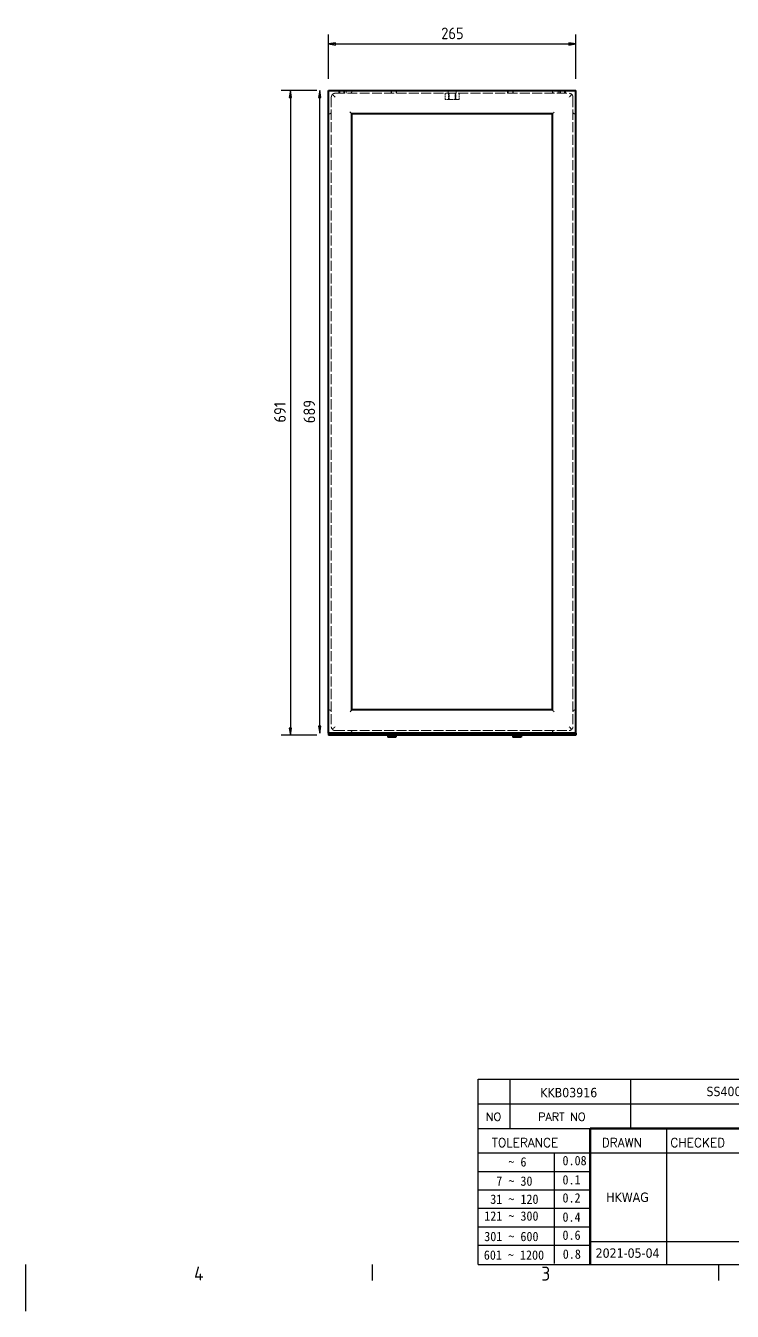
# Model space of a CAD drawing. Header units: millimetres. Extents: x 0 to 2970, y 0 to 2100.
# Drawn here: x 1485 to 2242, y 0 to 1378 of the extents above; entities that cross this region are included whole.
import ezdxf
from ezdxf.enums import TextEntityAlignment as Align

# ---------------------------------------------------------------- set-up
doc = ezdxf.new("R2010")
doc.units = ezdxf.units.MM
doc.header["$LTSCALE"] = 5
doc.linetypes.add('DASHED', pattern=[0.2067, 0.1654, -0.0413])
doc.layers.get('0').update_dxf_attribs({"color": 3, "lineweight": 25})
for name, color, linetype, lineweight in [('가려진 것(ISO)', 2, 'DASHED', 18), ('가시적인 것(ISO)', 3, 'Continuous', 40), ('경계(ISO)', 7, 'Continuous', 25), ('제목(ISO)', 5, 'Continuous', 50), ('치수(ISO)', 2, 'Continuous', 25)]:
    doc.layers.add(name, color=color, linetype=linetype, lineweight=lineweight)
doc.styles.add('HAN_291', font='')
doc.styles.add('RC_284', font='ROMANC.shx')
doc.styles.add('RC_287', font='ROMANC.shx')
doc.styles.add('문자 텍스트_PSTEK_POSCO', font='isocp.shx')
doc.styles.add('치수 텍스트_PSTEK_POSCO', font='isocp.shx')
doc.styles.add('텍스트 스타일198', font='tahoma.ttf')
doc.styles.get('HAN_291').set_extended_font_data('GulimChe')
doc.dimstyles.new('치수_PSTEK_POSCO', dxfattribs={"dimscale": 5, "dimtxt": 2.5, "dimasz": 1.5, "dimexe": 2, "dimexo": 2.5, "dimgap": 1, "dimtad": 1, "dimrnd": 1e-08, "dimdsep": 46, "dimtxsty": '치수 텍스트_PSTEK_POSCO', "dimblk": 'Filled-1', "dimcen": 0.09, "dimdle": 10, "dimclrd": 7, "dimclre": 7, "dimclrt": 2, "dimadec": 1, "dimazin": 2, "dimtfac": 1, "dimtmove": 0, "dimatfit": 3, "dimfxl": 0, "dimtolj": 1, "dimlwd": -1, "dimlwe": -1, "dimarcsym": 0})

# ---------------------------------------------------------------- blocks, each defined once
blk = doc.blocks.new('경계 Default Border')
at = {"layer": '경계(ISO)'}
for p, q in [((371.25, 10), (371.25, 6.599999666213989)), ((445.4999923706055, 10), (445.4999923706055, 6.599999666213989))]:
    blk.add_line(p, q, dxfattribs=at)
at = {"layer": '경계(ISO)', "flags": 128}
blk.add_lwpolyline([(297.0000076293945, 0), (297.0000076293945, 10)], dxfattribs=at)
at = {"layer": '경계(ISO)', "color": 2, "char_height": 3.00000011920929, "attachment_point": 7, "style": '문자 텍스트_PSTEK_POSCO'}
for s, insert in [('4', (333.0984701308117, 6.59999988079071)), ('3', (407.5435395229536, 6.57139439638704))]:
    blk.add_mtext(s, dxfattribs=dict(at, insert=insert))
blk = doc.blocks.new('제목 블록 PSTEK')
at = {"color": 180}
for p, q in [((182.475792979055, 11.79100474011392), (182.4757929790549, 51.56524660363496)), ((182.4757929790549, 51.56524660363496), (372.4757929537551, 51.56524660363496)), ((189.2651435055721, 51.56524660363496), (189.2651435055722, 41.00524660363494)), ((215.2152739891528, 41.00524660363494), (215.2152739891528, 51.56524660363496)), ((182.475792979055, 46.2852466036349), (372.4757929537551, 46.28524660363492)), ((182.475792979055, 41.00524660363493), (206.451475290024, 41.00524660363493)), ((222.9401812389276, 11.79100474011392), (222.9401812389276, 41.00524660363494)), ((182.475792979055, 35.72524660363497), (206.451475290024, 35.72524660363497)), ((198.8621818849491, 12.02524660363491), (198.8621818849491, 35.72524660363497)), ((206.451475290024, 35.72524660363497), (372.4757929537551, 35.72524660363497)), ((182.475792979055, 31.77524660363492), (206.451475290024, 31.77524660363492)), ((182.475792979055, 27.82524660363487), (206.451475290024, 27.82524660363487)), ((182.475792979055, 23.87524660363505), (206.451475290024, 23.87524660363505)), ((182.475792979055, 19.92524660363478), (206.451475290024, 19.92524660363478)), ((206.451475290024, 16.74100474011396), (255.9175931367359, 16.74100474011396)), ((182.475792979055, 15.97524660363496), (206.451475290024, 15.97524660363496)), ((182.475792979055, 11.79100474011392), (372.4757929537551, 11.79100474011389))]:
    blk.add_line(p, q, dxfattribs=at)
at = {"color": 7, "lineweight": 50}
for p, q in [((206.4514752900237, 11.79100474011392), (206.4514752900237, 41.00524660363494)), ((206.451475290024, 41.00524660363494), (372.4757929537551, 41.00524660363496))]:
    blk.add_line(p, q, dxfattribs=at)
at = {"layer": '제목(ISO)', "lineweight": 18}
blk.add_line((182.475792979055, 35.72500474011393), (182.475792979055, 11.79100474011392), dxfattribs=at)
at = {"color": 2}
for s, height, style, p in [('NO', 1.742399930953979, 'RC_284', (184.135398793432, 42.62317362549192)), ('PART NO', 1.742399930953979, 'RC_284', (195.3359407378685, 42.62317362549192)), (' TOLERANCE', 1.899999976158142, 'RC_287', (184.0872874387979, 37.00893196870329)), ('DRAWN', 1.899999976158142, 'RC_287', (208.9766620976279, 37.00893196870329)), ('CHECKED', 1.899999976158142, 'RC_287', (223.6856844514997, 37.00893196870329)), ('    ~ 6', 2.000000029802322, 'HAN_291', (183.7721304966814, 32.8176515608431)), ('0.08', 2.000000029802322, 'HAN_291', (200.5467345600617, 33.09873600004101)), ('  7 ~ 30', 2.000000029802322, 'HAN_291', (183.7721304966814, 28.70538114822415)), ('0.1', 2.000000029802322, 'HAN_291', (200.5467345600617, 28.98646558742206)), (' 31 ~ 120', 2.000000029802322, 'HAN_291', (183.7721304966814, 24.82628181916237)), ('0.2', 2.000000029802322, 'HAN_291', (200.5467345600617, 25.10736625836028)), ('121 ~ 300', 2.000000029802322, 'HAN_291', (183.7721304966814, 21.21401206133254)), ('0.4', 2.000000029802322, 'HAN_291', (200.5467345600617, 20.99509650053045)), ('301 ~ 600', 2.000000029802322, 'HAN_291', (183.7721304966814, 16.83491273227077)), ('0.6', 2.000000029802322, 'HAN_291', (200.5467345600617, 17.11599717146868)), ('601 ~ 1200', 2.000000029802322, 'HAN_291', (183.6802025156883, 12.84759660881125)), ('0.8', 2.000000029802322, 'HAN_291', (200.6097246063884, 13.05732192299702))]:
    blk.add_text(s, height=height, dxfattribs=dict(at, style=style)).set_placement(p)
at = {"layer": '제목(ISO)', "color": 7, "style": '텍스트 스타일198'}
for tag, p in [('부품_번호_001', (195.7796271768968, 47.68004260673702)), ('설명_001', (231.4151017919304, 47.92245856837096)), ('재질_001', (291.700959055687, 47.92591818687281)), ("3._Q'TY_001", (312.7051684940307, 47.92188863680521)), ('4._COLOR_001', (319.4395155511755, 47.94788311323986)), ('질량\\P3;_001', (350.2938691310684, 48.1643332325385)), ('1._MODEL_NAME_001', (328.1855426245044, 37.34106929478932)), ('제목_001', (337.0520861829366, 32.12134216388962)), ('부품_번호_001', (334.4388674301287, 26.8052465951949)), ('설계자_001', (209.9396160013646, 25.23446884679021)), ('시트_크기_001', (260.7896290458918, 14.81730632141838)), ('프로젝트_001', (270.8272708897246, 16.57270180080504)), ('작성_날짜_001', (207.6508315629738, 13.26600473167383)), ('프로젝트_002', (285.2888224822444, 13.14882256215354))]:
    blk.add_attdef(tag, p, '', height=2.000000029802322, dxfattribs=at)
for tag, p in [('점검자', (231.1845342133799, 26.23312567187446)), ('엔지니어링_승인자', (247.673240162284, 26.23312567187446)), ('점검_날짜', (231.1845342133799, 14.26600474011394)), ('엔지니어링_승인_날짜', (247.6732401622839, 14.26600474011394))]:
    blk.add_attdef(tag, text='', height=2.000000029802322, dxfattribs=at).set_placement(p, align=Align.MIDDLE_CENTER)
blk = doc.blocks.new('Filled-1')
at = {"color": 0}
for p, q in [((0, 0), (-1, 0.1666666666666667)), ((-1, 0.1666666666666667), (-1, -0.1666666666666667)), ((-1, 0), (0, 0)), ((-1, -0.1666666666666667), (0, 0))]:
    blk.add_line(p, q, dxfattribs=at)
at = {"color": 0, "flags": 128}
blk.add_lwpolyline([(-1, -0.1666666666666667), (0, 0)], dxfattribs=at)
at = {"color": 0}
blk.add_solid([(-1, -0.1666666666666667), (0, 0), (-1, 0.1666666666666667), (-1, -0.1666666666666667)], dxfattribs=at)
blk = doc.blocks.new('*D42')
at = {"layer": 'Defpoints', "color": 0}
for p in [(1809.546273569122, 1308.530421584179), (1768.746119356206, 617.5304215841788), (1809.546273569122, 617.5304215841787)]:
    blk.add_point(p, dxfattribs=at)
at = {"layer": '치수(ISO)', "color": 7}
for p, q in [((1797.046273569122, 1308.530421584179), (1758.746119356206, 1308.530421584179)), ((1768.746119356206, 1301.030421584179), (1768.746119356206, 625.0304215841788)), ((1797.046273569122, 617.5304215841787), (1758.746119356206, 617.5304215841788))]:
    blk.add_line(p, q, dxfattribs=at)
at = {"layer": '치수(ISO)', "color": 7, "xscale": 7.5, "yscale": 7.5, "zscale": 7.5}
for p, rotation in [((1768.746119356206, 1308.530421584179), 90), ((1768.746119356206, 617.5304215841788), 270)]:
    blk.add_blockref('Filled-1', p, dxfattribs=dict(at, rotation=rotation))
at = {"layer": '치수(ISO)', "color": 2, "insert": (1757.496119356205, 952.634566270558), "char_height": 12.5, "attachment_point": 4, "rotation": 90, "style": '치수 텍스트_PSTEK_POSCO'}
blk.add_mtext('\\A1;691', dxfattribs=at)
blk = doc.blocks.new('*D43')
at = {"layer": 'Defpoints', "color": 0}
for p in [(1800.237941122278, 1308.530421584179), (1809.546273569122, 1308.530421584179), (1809.546273569122, 619.530421584179)]:
    blk.add_point(p, dxfattribs=at)
at = {"layer": '치수(ISO)', "color": 7}
blk.add_line((1800.237941122278, 627.030421584179), (1800.237941122278, 1301.030421584179), dxfattribs=at)
at = {"layer": '치수(ISO)', "color": 7, "xscale": 7.5, "yscale": 7.5, "zscale": 7.5}
for p, rotation in [((1800.237941122278, 1308.530421584179), 90), ((1800.237941122278, 619.530421584179), 270)]:
    blk.add_blockref('Filled-1', p, dxfattribs=dict(at, rotation=rotation))
at = {"layer": '치수(ISO)', "color": 2, "insert": (1788.987941122277, 951.9589465923863), "char_height": 12.5, "attachment_point": 4, "rotation": 90, "style": '치수 텍스트_PSTEK_POSCO'}
blk.add_mtext('\\A1;689', dxfattribs=at)
blk = doc.blocks.new('*D44')
at = {"layer": 'Defpoints', "color": 0}
for p in [(2074.546273569122, 1358.530421584179), (1809.546273569122, 1308.530421584179), (2074.546273569122, 1308.530421584179)]:
    blk.add_point(p, dxfattribs=at)
at = {"layer": '치수(ISO)', "color": 7}
for p, q in [((1809.546273569122, 1321.030421584179), (1809.546273569122, 1368.530421584179)), ((2074.546273569122, 1321.030421584179), (2074.546273569122, 1368.530421584179)), ((1817.046273569122, 1358.530421584179), (2067.046273569122, 1358.530421584179))]:
    blk.add_line(p, q, dxfattribs=at)
at = {"layer": '치수(ISO)', "color": 7, "xscale": 7.5, "yscale": 7.5, "zscale": 7.5, "rotation": 180}
blk.add_blockref('Filled-1', (1809.546273569122, 1358.530421584179), dxfattribs=at)
at = {"layer": '치수(ISO)', "color": 7, "xscale": 7.5, "yscale": 7.5, "zscale": 7.5}
blk.add_blockref('Filled-1', (2074.546273569122, 1358.530421584179), dxfattribs=at)
at = {"layer": '치수(ISO)', "color": 2, "insert": (1930.378679462718, 1369.781651899139), "char_height": 12.5, "attachment_point": 4, "style": '치수 텍스트_PSTEK_POSCO'}
blk.add_mtext('\\A1;265', dxfattribs=at)

msp = doc.modelspace()

# ---------------------------------------------------------------- linework, layer by layer
at = {"layer": '가려진 것(ISO)', "ltscale": 13.06240940093994}
for p, q in [((1812.546273569121, 1301.530421584178), (1812.546273569121, 626.5304215841795)), ((2071.546273569112, 1301.530421584179), (2071.546273569112, 626.530421584179))]:
    msp.add_line(p, q, dxfattribs=at)
at = {"layer": '가려진 것(ISO)', "ltscale": 1.612180709838867}
for p, q in [((1816.546273569154, 1301.53042158417), (1813.717846444388, 1304.358848708926)), ((2070.37470069386, 1304.358848708924), (2067.546273569103, 1301.53042158417)), ((1813.717846444389, 623.7019944594284), (1816.546273569154, 626.5304215841797)), ((2067.546273569103, 626.5304215841799), (2070.374700693859, 623.7019944594304))]:
    msp.add_line(p, q, dxfattribs=at)
at = {"layer": '가려진 것(ISO)', "ltscale": 12.78231906890869}
for p, q in [((1816.546273569121, 1305.530421584175), (2067.54627356912, 1305.530421584179)), ((1816.546273569121, 622.5304215841793), (2067.54627356912, 622.5304215841793))]:
    msp.add_line(p, q, dxfattribs=at)
at = {"layer": '가려진 것(ISO)', "ltscale": 1.142717957496643}
for p, q in [((1820.5462735691, 1308.530421584179), (1820.5462735691, 1305.530421584179)), ((1821.0877735691, 1305.530421584179), (1821.0877735691, 1308.530421584179)), ((1821.546273569023, 1305.530421584179), (1821.546273569023, 1308.530421584179)), ((1826.0047735691, 1305.530421584179), (1826.0047735691, 1308.530421584179)), ((1826.5462735691, 1305.530421584179), (1826.5462735691, 1308.530421584179)), ((1828.546273569023, 1305.530421584179), (1828.546273569023, 1308.530421584179)), ((1876.54627356911, 1308.530421584179), (1876.54627356911, 1305.530421584179)), ((1877.08777356911, 1305.530421584179), (1877.08777356911, 1308.530421584179)), ((1882.00477356911, 1305.530421584179), (1882.00477356911, 1308.530421584179)), ((1882.54627356911, 1305.530421584179), (1882.54627356911, 1308.530421584179)), ((1937.796273569118, 1305.530421584179), (1937.796273569118, 1308.530421584179)), ((1946.296273569118, 1305.530421584179), (1946.296273569118, 1308.530421584179)), ((2001.546273569109, 1308.530421584179), (2001.546273569109, 1305.530421584179)), ((2002.087773569109, 1305.530421584179), (2002.087773569109, 1308.530421584179)), ((2007.004773569109, 1305.530421584179), (2007.004773569109, 1308.530421584179)), ((2007.546273569109, 1305.530421584179), (2007.546273569109, 1308.530421584179)), ((2055.546273569023, 1305.530421584179), (2055.546273569023, 1308.530421584179)), ((2057.5462735691, 1308.530421584179), (2057.5462735691, 1305.530421584179)), ((2058.0877735691, 1305.530421584179), (2058.0877735691, 1308.530421584179)), ((2062.546273569023, 1305.530421584179), (2062.546273569023, 1308.530421584179)), ((2063.0047735691, 1305.530421584179), (2063.0047735691, 1308.530421584179)), ((2063.5462735691, 1305.530421584179), (2063.5462735691, 1308.530421584179))]:
    msp.add_line(p, q, dxfattribs=at)
at = {"layer": '가려진 것(ISO)', "ltscale": 0.3808393180370331}
for p, q in [((1834.546273569117, 1308.530421584179), (1834.546273569117, 1307.530421584177)), ((2049.546273569114, 1307.530421584177), (2049.546273569114, 1308.530421584179)), ((1810.546273569119, 1283.530421584177), (1809.546273569115, 1283.530421584177)), ((2074.546273569115, 1283.530421584179), (2073.546273569112, 1283.530421584179)), ((1809.546273569115, 644.5304215841808), (1810.546273569119, 644.5304215841808)), ((2073.546273569112, 644.5304215841792), (2074.546273569115, 644.5304215841792)), ((1834.546273569117, 620.530421584179), (1834.546273569117, 619.530421584179)), ((2049.546273569114, 619.530421584179), (2049.546273569114, 620.5304215841791))]:
    msp.add_line(p, q, dxfattribs=at)
at = {"layer": '가려진 것(ISO)', "ltscale": 2.476005554199219}
for p, q in [((1934.540720069653, 1305.530421584179), (1934.540720069653, 1299.030421584179)), ((1938.046273569118, 1305.530421584179), (1938.046273569118, 1299.030421584179)), ((1938.293496819387, 1305.530421584179), (1938.293496819387, 1299.030421584179)), ((1938.722773569118, 1299.030421584179), (1938.722773569118, 1305.530421584179)), ((1945.369773569118, 1299.030421584179), (1945.369773569118, 1305.530421584179)), ((1945.799050318853, 1305.530421584179), (1945.799050318853, 1299.030421584179)), ((1946.046273569118, 1299.030421584179), (1946.046273569118, 1305.530421584179)), ((1949.551827068583, 1305.530421584179), (1949.551827068583, 1299.030421584179))]:
    msp.add_line(p, q, dxfattribs=at)
at = {"layer": '가려진 것(ISO)', "ltscale": 2.859060525894165}
for p, q in [((1938.293496819387, 1299.030421584179), (1934.540720069653, 1299.030421584179)), ((1945.799050318853, 1299.030421584179), (1938.293496819387, 1299.030421584179)), ((1949.551827068583, 1299.030421584179), (1945.799050318853, 1299.030421584179))]:
    msp.add_line(p, q, dxfattribs=at)
at = {"layer": '가려진 것(ISO)', "ltscale": 1.455163598060608}
for p, q in [((1832.546273569226, 1285.530421584151), (1834.546273569236, 1283.530421584148)), ((2049.546273569054, 1283.530421584148), (2051.546273569059, 1285.530421584151)), ((1834.546273569236, 644.530421584182), (1832.546273569226, 642.5304215841818)), ((2051.546273569059, 642.5304215841818), (2049.546273569054, 644.530421584182))]:
    msp.add_line(p, q, dxfattribs=at)
at = {"layer": '가려진 것(ISO)', "ltscale": 0.7617786526679993}
for p, q in [((1874.046273569092, 619.530421584179), (1874.046273569092, 617.5304215841788)), ((1874.479273569092, 617.5304215841788), (1874.479273569092, 619.530421584179)), ((1875.046273569092, 617.530421584179), (1875.046273569092, 615.530421584179)), ((1875.479273569092, 617.530421584179), (1875.479273569092, 615.530421584179)), ((1876.057518069093, 617.5304215841788), (1876.057518069093, 619.530421584179)), ((1877.046273569092, 619.530421584179), (1877.046273569092, 617.5304215841788)), ((1878.035029069093, 619.530421584179), (1878.035029069093, 617.5304215841788)), ((1889.046273569096, 619.530421584179), (1889.046273569096, 617.530421584179)), ((1999.046273569096, 619.530421584179), (1999.046273569096, 617.530421584179)), ((2009.046273569092, 619.530421584179), (2009.046273569092, 617.5304215841788)), ((2014.046273569092, 617.5304215841788), (2014.046273569092, 619.530421584179))]:
    msp.add_line(p, q, dxfattribs=at)
at = {"layer": '가려진 것(ISO)', "ltscale": 1.523657321929932}
for p, q in [((1879.613273569092, 619.530421584179), (1879.613273569092, 615.530421584179)), ((1880.046273569092, 615.530421584179), (1880.046273569092, 619.530421584179)), ((2009.046273569092, 619.530421584179), (2009.046273569092, 615.530421584179)), ((2009.479273569092, 615.530421584179), (2009.479273569092, 619.530421584179)), ((2013.613273569092, 615.530421584179), (2013.613273569092, 619.530421584179)), ((2014.046273569092, 615.530421584179), (2014.046273569092, 619.530421584179))]:
    msp.add_line(p, q, dxfattribs=at)
at = {"layer": '가려진 것(ISO)', "ltscale": 1.612180709838867}
for centre, radius, start, end in [((1816.546273569152, 1301.530421584178), 4.000000000018276, 135.0000000000144, 180), ((1816.546273569121, 1301.53042158417), 4.000000000004891, 90, 134.9999999996977), ((2067.54627356912, 1301.53042158417), 4.000000000004891, 45.00000000017273, 90), ((2067.546273569101, 1301.530421584179), 4.000000000010838, 0, 44.99999999991183), ((1816.546273569152, 626.5304215841795), 4.000000000018277, 180, 225.0000000000783), ((1816.546273569121, 626.5304215841797), 4.000000000000511, 225.0000000002941, 270), ((2067.54627356912, 626.5304215841799), 4.000000000001236, 270, 314.9999999998354), ((2067.546273569101, 626.5304215841791), 4.000000000010838, 314.9999999999937, 0)]:
    msp.add_arc(centre, radius, start, end, dxfattribs=at)
at = {"layer": '가려진 것(ISO)', "ltscale": 1.455163598060608}
for centre, radius, start, end in [((1832.546273569117, 1307.530421584177), 2.000000000002448, 270, 0), ((2051.546273569115, 1307.530421584177), 2.000000000002448, 180, 270), ((1810.54627356912, 1285.530421584177), 2.000000000009145, 269.9999999999593, 0), ((2073.546273569113, 1285.530421584179), 2.000000000005422, 180, 269.9999999999593), ((1810.54627356912, 642.5304215841807), 2.000000000009145, 0, 90.00000000004071), ((2073.546273569113, 642.5304215841792), 2.000000000005422, 90.00000000004071, 180), ((1832.546273569117, 620.530421584179), 2.000000000000261, 0, 90), ((2051.546273569115, 620.5304215841791), 2.000000000000606, 90, 180)]:
    msp.add_arc(centre, radius, start, end, dxfattribs=at)
at = {"layer": '가시적인 것(ISO)'}
for p, q in [((1809.546273569122, 619.530421584179), (1809.546273569122, 1308.530421584179)), ((1809.546273569122, 1308.530421584179), (2074.546273569122, 1308.530421584179)), ((2074.546273569122, 619.530421584179), (2074.546273569122, 1308.530421584179)), ((2049.546273569125, 1283.530421584148), (1834.54627356913, 1283.530421584148)), ((1834.546273569124, 644.5304215841821), (1834.54627356913, 1283.530421584148)), ((2049.546273569122, 644.5304215841821), (2049.546273569125, 1283.530421584148)), ((2049.546273569122, 644.5304215841821), (1834.546273569124, 644.5304215841821)), ((1809.546273569122, 619.530421584179), (2074.546273569122, 619.530421584179)), ((2074.546273569122, 619.530421584179), (1809.546273569122, 619.530421584179)), ((1809.546273569122, 619.530421584179), (1809.546273569122, 617.530421584179)), ((2074.546273569122, 617.530421584179), (1809.546273569122, 617.530421584179)), ((1873.196273569092, 617.530421584179), (1873.196273569092, 615.530421584179)), ((1881.896273569092, 615.530421584179), (1873.196273569092, 615.530421584179)), ((1881.896273569092, 617.530421584179), (1881.896273569092, 615.530421584179)), ((2007.196273569092, 617.530421584179), (2007.196273569092, 615.530421584179)), ((2015.896273569092, 615.530421584179), (2007.196273569092, 615.530421584179)), ((2015.896273569092, 617.530421584179), (2015.896273569092, 615.530421584179)), ((2074.546273569122, 619.530421584179), (2074.546273569122, 617.530421584179))]:
    msp.add_line(p, q, dxfattribs=at)

# ---------------------------------------------------------------- block references
at = {"xscale": 5, "yscale": 5, "zscale": 5}
msp.add_blockref('경계 Default Border', (0, 0), dxfattribs=at)
ref = msp.add_blockref('제목 블록 PSTEK', (1057.621035231224, -8.955023700569475), dxfattribs=dict(xscale=5, yscale=5, zscale=5))
ref.add_attrib('설계자_001', 'HKWAG', (2107.319115238047, 117.2173205333816), dxfattribs={"layer": '제목(ISO)', "color": 7, "height": 10.00000014901161, "style": '텍스트 스타일198'})
ref.add_attrib('작성_날짜_001', '2021-05-04', (2095.875193046094, 57.37499995779969), dxfattribs={"layer": '제목(ISO)', "color": 7, "height": 10.00000014901161, "style": '텍스트 스타일198'})
ref.add_attrib('설명_001', 'SS400 t=3.0*500*265*691', (2214.696544190876, 230.6572691412854), dxfattribs={"layer": '제목(ISO)', "color": 7, "height": 10.00000014901161, "style": '텍스트 스타일198'})
ref.add_attrib('부품_번호_001', 'KKB03916', (2036.519171115708, 229.4451893331156), dxfattribs={"layer": '제목(ISO)', "color": 7, "height": 10.00000014901161, "style": '텍스트 스타일198'})

# ---------------------------------------------------------------- dimensions: what is measured, and where the dimension line sits
at = {"layer": '치수(ISO)', "color": 7}
for base, p1, p2, angle, override, picture, middle in [((2074.546273569122, 1358.530421584179), (1809.546273569122, 1308.530421584179), (2074.546273569122, 1308.530421584179), 180, {"dimdec": 2, "dimtp": 0, "dimtm": -0, "dimtdec": 2, "dimtofl": 0, "dimatfit": 1}, '*D44', (1942.046273569122, 1358.530421584179)), ((1768.746119356206, 617.5304215841788), (1809.546273569122, 1308.530421584179), (1809.546273569122, 617.5304215841787), 270, {"dimdec": 2, "dimtp": 0, "dimtm": -0, "dimtdec": 2, "dimtofl": 0, "dimatfit": 1}, '*D42', (1768.746119356205, 963.0304215841787)), ((1800.237941122278, 1308.530421584179), (1809.546273569122, 619.530421584179), (1809.546273569122, 1308.530421584179), 90, {"dimdec": 2, "dimse1": 1, "dimse2": 1, "dimtp": 0, "dimtm": -0, "dimtdec": 2, "dimtofl": 0, "dimatfit": 1}, '*D43', (1800.237941122277, 964.0304215841787))]:
    dim = msp.add_linear_dim(base=base, p1=p1, p2=p2, angle=angle, dimstyle='치수_PSTEK_POSCO', override=override, dxfattribs=at)
    dim.commit()
    dim.dimension.update_dxf_attribs({"geometry": picture, "text_midpoint": middle, "dimtype": 160})

doc.saveas('drawing.dxf')
